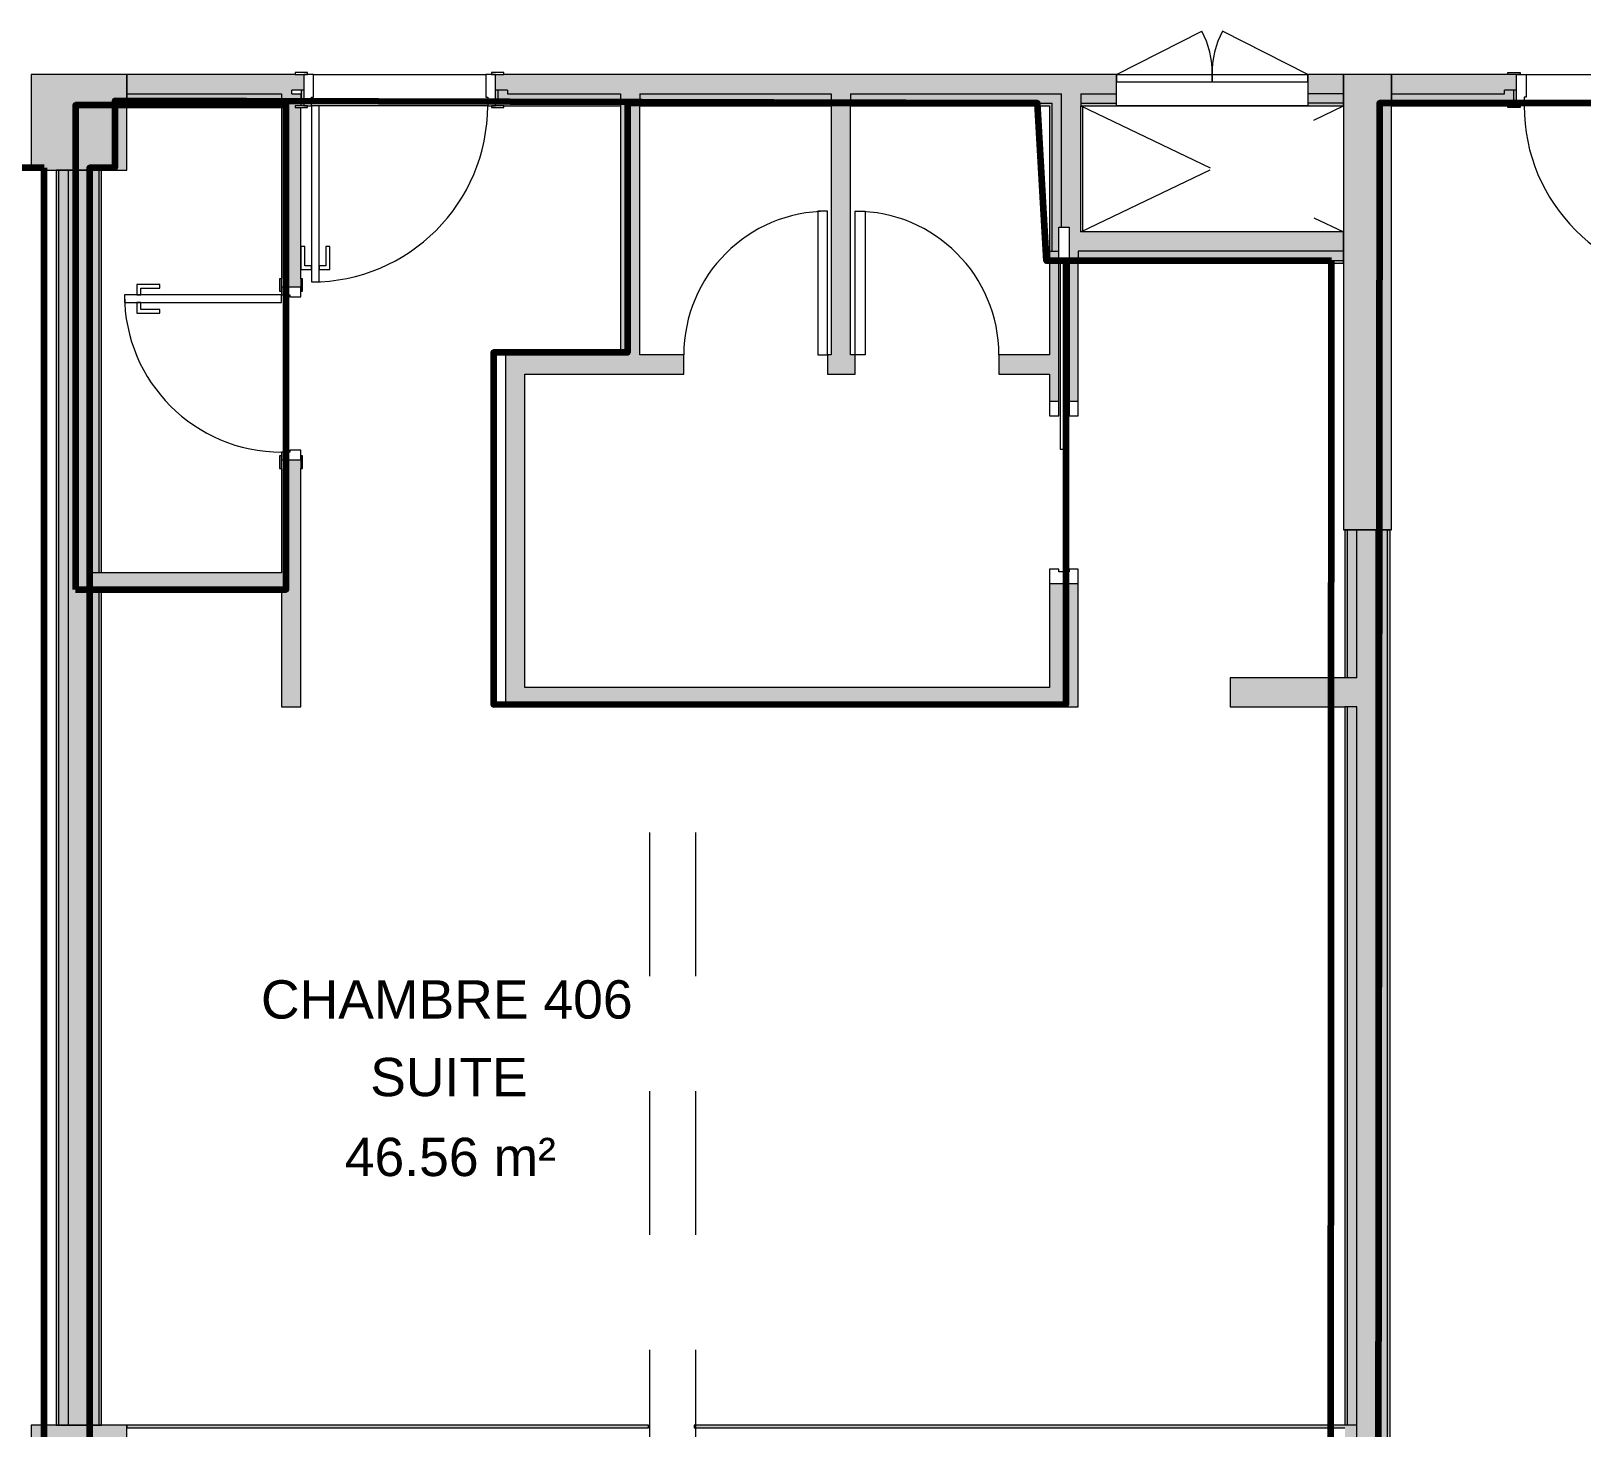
# Model space of a CAD drawing. Header units: metres. Extents: x -227.9 to -141.2, y 39.1 to 91.1.
# Drawn here: x -202.68 to -194.58, y 43.05 to 50.34 of the extents above; entities that cross this region are included whole.
import ezdxf

# ---------------------------------------------------------------- set-up
doc = ezdxf.new("R2010")
doc.units = ezdxf.units.M
doc.linetypes.add('JIS_02_0.7', pattern=[1.35, 0.75, -0.6])
for name, color, linetype, lineweight in [('A-AREA-IDEN', 7, 'Continuous', 9), ('A-DOOR', 7, 'Continuous', 5), ('A-FLOR', 7, 'Continuous', 5), ('A-WALL', 7, 'Continuous', 5), ('A-WALL-PATT', 7, 'Continuous', 13), ('I-WALL', 7, 'Continuous', 5)]:
    doc.layers.add(name, color=color, linetype=linetype, lineweight=lineweight)
doc.layers.add('A-DETL', color=94, linetype='Continuous', lineweight=5, true_color=0x00a600)
doc.layers.add('S-COLS', color=8, linetype='Continuous', lineweight=9, true_color=0x7f7f7f)
doc.layers.add('Chambre', color=40, linetype='Continuous')
doc.layers.add('SDB', color=230, linetype='Continuous')
doc.styles.add('Arial_1', font='arial.ttf', dxfattribs={"height": 0.2})

msp = doc.modelspace()

# ---------------------------------------------------------------- hatches: boundary and pattern name
at = {"layer": 'A-WALL-PATT', "lineweight": 5, "true_color": 0xaaaaaa}
for points in [[(-195.5853, 47.7374), (-195.5792, 47.7374), (-195.5792, 50.1135), (-195.8292, 50.1135), (-195.8292, 47.7374)], [(-195.6492, 42.5646), (-195.6492, 47.7374), (-195.6592, 47.7374), (-195.6592, 42.5646)]]:
    msp.add_hatch(color=253, dxfattribs=at).paths.add_polyline_path(points)
h = msp.add_hatch(color=253, dxfattribs=at)
h.paths.add_polyline_path([(-202.3772, 43.0635), (-202.3772, 47.4124), (-202.3872, 47.4124), (-202.3872, 43.0635)])
h.paths.add_polyline_path([(-202.3772, 47.5124), (-202.3772, 49.6135), (-202.3872, 49.6135), (-202.3872, 47.5124)])
at = {"layer": 'I-WALL', "true_color": 0xaaaaaa}
h = msp.add_hatch(color=253, dxfattribs=at)
h.paths.add_polyline_path([(-195.8292, 50.0135), (-195.8292, 50.1135), (-196.0151, 50.1135), (-196.0151, 50.0135)])
h.paths.add_polyline_path([(-197.0151, 50.0135), (-197.0151, 50.1135), (-200.2578, 50.1135), (-200.2578, 50.032), (-200.1948, 50.032), (-200.1948, 50.0135), (-197.2011, 50.0135)])
h.paths.add_polyline_path([(-201.3742, 50.0135), (-201.3208, 50.0135), (-201.3208, 50.032), (-201.2578, 50.032), (-201.2578, 50.1135), (-202.1822, 50.1135), (-202.1822, 50.0135), (-202.1637, 50.0135)])
h = msp.add_hatch(color=253, dxfattribs=at)
h.paths.add_polyline_path([(-180.6825, 50.0135), (-180.534, 50.0135), (-180.534, 50.1135), (-181.728, 50.1135), (-181.728, 50.032), (-181.665, 50.032), (-181.665, 50.0135), (-180.6955, 50.0135)])
h.paths.add_polyline_path([(-184.0731, 50.0135), (-182.791, 50.0135), (-182.791, 50.032), (-182.728, 50.032), (-182.728, 50.1135), (-186.0567, 50.1135), (-186.0567, 50.0135), (-184.5981, 50.0135)])
h.paths.add_polyline_path([(-187.0567, 50.0135), (-187.0567, 50.1135), (-188.0944, 50.1135), (-188.0944, 50.032), (-188.0314, 50.032), (-188.0314, 50.0135), (-187.2974, 50.0135)])
h.paths.add_polyline_path([(-189.1574, 50.0135), (-189.1574, 50.032), (-189.0944, 50.032), (-189.0944, 50.1135), (-191.023, 50.1135), (-191.023, 50.0135), (-189.3053, 50.0135)])
h.paths.add_polyline_path([(-192.023, 50.0135), (-192.023, 50.1135), (-193.9265, 50.1135), (-193.9265, 50.032), (-193.8635, 50.032), (-193.8635, 50.0135), (-192.073, 50.0135)])
h.paths.add_polyline_path([(-194.9895, 50.0135), (-194.9895, 50.032), (-194.9265, 50.032), (-194.9265, 50.1135), (-195.5792, 50.1135), (-195.5792, 50.0135)])
h = msp.add_hatch(color=253, dxfattribs=at)
h.paths.add_polyline_path([(-197.3511, 49.9635), (-197.3011, 49.9635), (-197.3011, 50.0135), (-198.4041, 50.0135), (-198.4041, 49.9635)])
h.paths.add_polyline_path([(-195.8292, 49.9635), (-195.8292, 50.0135), (-196.0151, 50.0135), (-196.0151, 49.9635)])
h.paths.add_polyline_path([(-197.2011, 49.9635), (-197.0151, 49.9635), (-197.0151, 50.0135), (-197.2011, 50.0135)])
h.paths.add_polyline_path([(-201.2708, 49.9635), (-201.2708, 50.032), (-201.2742, 50.032), (-201.2742, 49.9635)])
h.paths.add_polyline_path([(-201.3742, 49.9635), (-201.3742, 50.0135), (-202.1822, 50.0135), (-202.1822, 49.9635), (-202.1637, 49.9635)])
h.paths.add_polyline_path([(-199.6041, 49.9635), (-199.6041, 50.0135), (-200.1948, 50.0135), (-200.1948, 50.032), (-200.2448, 50.032), (-200.2448, 49.9635)])
h.paths.add_polyline_path([(-198.8745, 49.9635), (-198.5041, 49.9635), (-198.5041, 50.0135), (-199.5041, 50.0135), (-199.5041, 49.9635)])
h = msp.add_hatch(color=253, dxfattribs=at)
h.paths.add_polyline_path([(-197.3641, 49.9505), (-197.3511, 49.9505), (-197.3511, 49.9635), (-198.4041, 49.9635), (-198.4041, 49.9505)])
h.paths.add_polyline_path([(-195.8292, 49.9505), (-195.8292, 49.9635), (-196.0151, 49.9635), (-196.0151, 49.9505)])
h.paths.add_polyline_path([(-197.0151, 49.9505), (-197.0151, 49.9635), (-197.2011, 49.9635), (-197.2011, 49.9505)])
h.paths.add_polyline_path([(-200.2128, 49.9505), (-199.6041, 49.9505), (-199.6041, 49.9635), (-200.2448, 49.9635), (-200.2448, 50.032), (-200.2578, 50.032), (-200.2578, 49.9505)])
h.paths.add_polyline_path([(-199.5041, 49.9505), (-198.5041, 49.9505), (-198.5041, 49.9635), (-199.5041, 49.9635)])
h.paths.add_polyline_path([(-202.1822, 49.9505), (-201.3742, 49.9505), (-201.3742, 49.9635), (-202.1822, 49.9635)])
h.paths.add_polyline_path([(-201.2742, 49.9505), (-201.2578, 49.9505), (-201.2578, 50.032), (-201.2708, 50.032), (-201.2708, 49.9635), (-201.2742, 49.9635)])
h = msp.add_hatch(color=253, dxfattribs=at)
h.paths.add_polyline_path([(-201.3242, 46.8126), (-201.2742, 46.8126), (-201.2742, 48.1027), (-201.3742, 48.1027), (-201.3742, 46.8126)])
h.paths.add_polyline_path([(-201.3742, 49.0027), (-201.2742, 49.0027), (-201.2747, 49.9405), (-201.3028, 49.9405), (-201.3028, 49.9505), (-201.2742, 49.9505), (-201.2742, 50.0135), (-201.3742, 50.0135), (-201.3742, 49.0477)])
for points in [[(-199.5041, 48.6496), (-199.5041, 50.0135), (-199.6041, 50.0135), (-199.6041, 48.6496)], [(-198.4041, 48.6496), (-198.4041, 50.0135), (-198.5041, 50.0135), (-198.5041, 48.6496)], [(-197.2011, 49.1916), (-197.2011, 50.0135), (-197.3011, 50.0135), (-197.3011, 49.3172), (-197.2616, 49.3172), (-197.2616, 49.1916), (-197.2141, 49.1916)], [(-197.3511, 49.1916), (-197.3511, 49.9505), (-197.3641, 49.9505), (-197.3641, 49.1916)], [(-197.3166, 49.1916), (-197.3166, 49.3172), (-197.3011, 49.3172), (-197.3011, 49.9635), (-197.3511, 49.9635), (-197.3511, 49.1916)], [(-202.5502, 43.0635), (-202.5372, 43.0635), (-202.5372, 49.6135), (-202.5502, 49.6135), (-202.5502, 43.4957)], [(-202.5372, 43.0635), (-202.4872, 43.0635), (-202.4872, 49.6135), (-202.5372, 49.6135), (-202.5372, 43.4957)], [(-202.3872, 43.0635), (-202.3872, 49.6135), (-202.4872, 49.6135), (-202.4872, 43.0635)], [(-195.8292, 49.1916), (-195.8292, 49.2916), (-197.2011, 49.2916), (-197.2011, 49.1916)], [(-195.8292, 49.1416), (-195.8292, 49.1916), (-197.2141, 49.1916), (-197.2141, 49.1416), (-197.2011, 49.1416)], [(-195.8292, 49.1286), (-195.8292, 49.1416), (-197.2141, 49.1416), (-197.2141, 49.1286), (-197.2011, 49.1286)], [(-200.2041, 46.8126), (-200.1041, 46.8135), (-200.1041, 48.5496), (-200.2041, 48.5496), (-200.2041, 47.7822)], [(-195.6592, 42.5646), (-195.6592, 47.7374), (-195.7592, 47.7374), (-195.7592, 42.5646)], [(-195.5992, 42.5646), (-195.5992, 47.7374), (-195.6492, 47.7374), (-195.6492, 42.5646)], [(-195.5862, 42.5646), (-195.5862, 47.7374), (-195.5992, 47.7374), (-195.5992, 42.5646)], [(-201.3742, 47.4124), (-201.3742, 47.5124), (-202.3872, 47.5124), (-202.3872, 47.4124), (-202.1637, 47.4124)], [(-197.3641, 46.8135), (-197.3641, 46.9135), (-200.1041, 46.9135), (-200.1041, 46.8135), (-198.8745, 46.8135)], [(-195.8222, 46.8134), (-195.7592, 46.8134), (-195.7592, 46.9634), (-196.4216, 46.9634), (-196.4216, 46.8134)], [(-199.459, 43.0485), (-199.459, 43.0635), (-202.1822, 43.0635), (-202.1822, 43.0485), (-202.1637, 43.0485)], [(-195.8222, 43.0485), (-195.7592, 43.0485), (-195.7592, 43.0635), (-199.219, 43.0635), (-199.219, 43.0485), (-197.2299, 43.0485)]]:
    msp.add_hatch(color=253, dxfattribs=at).paths.add_polyline_path(points)
h = msp.add_hatch(color=253, dxfattribs=at)
h.paths.add_polyline_path([(-180.534, 49.9635), (-180.534, 50.0135), (-180.6195, 50.0135), (-180.6195, 49.9635)])
h.paths.add_polyline_path([(-180.7839, 49.9635), (-180.6955, 49.9635), (-180.6955, 50.0135), (-181.5974, 50.0135), (-181.5974, 49.9635)])
h.paths.add_polyline_path([(-181.715, 49.9635), (-181.6974, 49.9635), (-181.6974, 50.032), (-181.715, 50.032)])
h.paths.add_polyline_path([(-182.741, 49.9635), (-182.741, 50.032), (-182.791, 50.032), (-182.791, 50.0135), (-183.4581, 50.0135), (-183.4581, 49.9635)])
h.paths.add_polyline_path([(-184.0731, 49.9635), (-183.5581, 49.9635), (-183.5581, 50.0135), (-184.5981, 50.0135), (-184.5981, 49.9635)])
h.paths.add_polyline_path([(-184.6981, 49.9635), (-184.6981, 50.0135), (-185.7711, 50.0135), (-185.7711, 49.9635), (-185.7177, 49.9635)])
h.paths.add_polyline_path([(-187.2974, 49.9635), (-187.0567, 49.9635), (-187.0567, 50.0135), (-187.2974, 50.0135)])
h.paths.add_polyline_path([(-186.0567, 49.9635), (-185.8711, 49.9635), (-185.8711, 50.0135), (-186.0567, 50.0135)])
h.paths.add_polyline_path([(-188.0814, 49.9635), (-187.3974, 49.9635), (-187.3974, 50.0135), (-188.0314, 50.0135), (-188.0314, 50.032), (-188.0814, 50.032)])
h.paths.add_polyline_path([(-189.1074, 49.9635), (-189.1074, 50.032), (-189.1553, 50.032), (-189.1553, 49.9635)])
h.paths.add_polyline_path([(-189.3053, 49.9635), (-189.3053, 50.0135), (-190.873, 50.0135), (-190.873, 49.9635), (-189.8292, 49.9635)])
h.paths.add_polyline_path([(-192.073, 49.9635), (-192.023, 49.9635), (-192.023, 50.0135), (-192.073, 50.0135)])
h.paths.add_polyline_path([(-192.173, 49.9635), (-192.173, 50.0135), (-193.7413, 50.0135), (-193.7413, 49.9635), (-192.223, 49.9635)])
h.paths.add_polyline_path([(-191.023, 49.9635), (-190.973, 49.9635), (-190.973, 50.0135), (-191.023, 50.0135)])
h.paths.add_polyline_path([(-193.8913, 49.9635), (-193.8913, 50.032), (-193.9135, 50.032), (-193.9135, 49.9635)])
h.paths.add_polyline_path([(-194.9395, 49.9635), (-194.9395, 50.032), (-194.9895, 50.032), (-194.9895, 50.0135), (-195.5792, 50.0135), (-195.5792, 49.9635)])
h = msp.add_hatch(color=253, dxfattribs=at)
h.paths.add_polyline_path([(-180.6195, 49.9505), (-180.534, 49.9505), (-180.534, 49.9635), (-180.6195, 49.9635)])
h.paths.add_polyline_path([(-181.728, 49.9505), (-181.6974, 49.9505), (-181.6974, 49.9635), (-181.715, 49.9635), (-181.715, 50.032), (-181.728, 50.032), (-181.728, 49.9944)])
h.paths.add_polyline_path([(-180.6955, 49.9505), (-180.6955, 49.9635), (-181.5974, 49.9635), (-181.5974, 49.9505), (-180.7839, 49.9505)])
h.paths.add_polyline_path([(-184.0731, 49.9505), (-183.5581, 49.9505), (-183.5581, 49.9635), (-184.5981, 49.9635), (-184.5981, 49.9505)])
h.paths.add_polyline_path([(-184.6981, 49.9505), (-184.6981, 49.9635), (-185.7211, 49.9635), (-185.7211, 49.9505), (-185.7081, 49.9505)])
h.paths.add_polyline_path([(-182.773, 49.9505), (-182.728, 49.9505), (-182.728, 50.032), (-182.741, 50.032), (-182.741, 49.9635), (-183.4581, 49.9635), (-183.4581, 49.9505)])
h.paths.add_polyline_path([(-185.8711, 49.9505), (-185.8711, 49.9635), (-186.0567, 49.9635), (-186.0567, 49.9505)])
h.paths.add_polyline_path([(-188.0494, 49.9505), (-187.4474, 49.9505), (-187.4474, 49.9635), (-188.0814, 49.9635), (-188.0814, 50.032), (-188.0944, 50.032), (-188.0944, 49.9505)])
h.paths.add_polyline_path([(-189.0944, 49.9505), (-189.0944, 50.032), (-189.1074, 50.032), (-189.1074, 49.9635), (-189.1553, 49.9635), (-189.1553, 49.9505), (-189.1394, 49.9505)])
h.paths.add_polyline_path([(-189.8292, 49.9505), (-189.3053, 49.9505), (-189.3053, 49.9635), (-190.823, 49.9635), (-190.823, 49.9505), (-190.6515, 49.9505)])
h.paths.add_polyline_path([(-187.2974, 49.9505), (-187.0567, 49.9505), (-187.0567, 49.9635), (-187.2974, 49.9635)])
h.paths.add_polyline_path([(-190.973, 49.9505), (-190.973, 49.9635), (-191.023, 49.9635), (-191.023, 49.9505)])
h.paths.add_polyline_path([(-192.236, 49.9505), (-192.223, 49.9505), (-192.223, 49.9635), (-193.7413, 49.9635), (-193.7413, 49.9505), (-192.2961, 49.9505)])
h.paths.add_polyline_path([(-192.073, 49.9505), (-192.023, 49.9505), (-192.023, 49.9635), (-192.073, 49.9635)])
h.paths.add_polyline_path([(-193.8913, 49.9505), (-193.8913, 49.9635), (-193.9135, 49.9635), (-193.9135, 50.032), (-193.9265, 50.032), (-193.9265, 49.9505)])
h.paths.add_polyline_path([(-195.5792, 49.9505), (-194.9265, 49.9505), (-194.9265, 50.032), (-194.9395, 50.032), (-194.9395, 49.9635), (-195.5792, 49.9635)])
h = msp.add_hatch(color=253, dxfattribs=at)
h.paths.add_polyline_path([(-202.3772, 43.0635), (-202.3272, 43.0635), (-202.3272, 47.4124), (-202.3772, 47.4124), (-202.3772, 43.4957)])
h.paths.add_polyline_path([(-202.3272, 47.5124), (-202.3272, 49.6135), (-202.3772, 49.6135), (-202.3772, 47.5124)])
h = msp.add_hatch(color=253, dxfattribs=at)
h.paths.add_polyline_path([(-202.3142, 43.0635), (-202.3142, 47.4124), (-202.3272, 47.4124), (-202.3272, 43.0635)])
h.paths.add_polyline_path([(-202.3142, 47.5124), (-202.3142, 49.6135), (-202.3272, 49.6135), (-202.3272, 47.5124)])
h = msp.add_hatch(color=253, dxfattribs=at)
h.paths.add_polyline_path([(-197.2141, 46.8135), (-197.2141, 47.4572), (-197.3641, 47.4572), (-197.3641, 46.8135)])
h.paths.add_polyline_path([(-197.2299, 48.4072), (-197.2141, 48.4072), (-197.2141, 49.1916), (-197.2616, 49.1916), (-197.2616, 48.4072)])
h.paths.add_polyline_path([(-197.3641, 48.4072), (-197.3166, 48.4072), (-197.3166, 49.1916), (-197.3641, 49.1916), (-197.3641, 48.5496)])
h = msp.add_hatch(color=253, dxfattribs=at)
h.paths.add_polyline_path([(-197.3641, 48.5496), (-197.3641, 48.6496), (-197.6285, 48.6496), (-197.6285, 48.5496)])
h.paths.add_polyline_path([(-198.5241, 48.5496), (-198.3785, 48.5496), (-198.3785, 48.6496), (-198.5241, 48.6496)])
h.paths.add_polyline_path([(-200.1041, 48.5496), (-199.2741, 48.5496), (-199.2741, 48.6496), (-200.2041, 48.6496), (-200.2041, 48.5496)])
h = msp.add_hatch(color=253, dxfattribs=at)
h.paths.add_polyline_path([(-195.8092, 42.5646), (-195.8092, 43.0485), (-195.8222, 43.0485), (-195.8222, 42.5646)])
h.paths.add_polyline_path([(-195.8222, 43.0635), (-195.8092, 43.0635), (-195.8092, 46.8134), (-195.8222, 46.8134), (-195.8222, 43.4957)])
h.paths.add_polyline_path([(-195.8222, 46.9634), (-195.8092, 46.9634), (-195.8092, 47.7374), (-195.8222, 47.7374)])
h = msp.add_hatch(color=253, dxfattribs=at)
h.paths.add_polyline_path([(-195.7592, 42.5646), (-195.7592, 43.0485), (-195.8092, 43.0485), (-195.8092, 42.5646)])
h.paths.add_polyline_path([(-195.8092, 43.0635), (-195.7592, 43.0635), (-195.7592, 46.8134), (-195.8092, 46.8134), (-195.8092, 43.4957)])
h.paths.add_polyline_path([(-195.7592, 46.9634), (-195.7592, 47.7374), (-195.8092, 47.7374), (-195.8092, 46.9634)])
at = {"layer": 'S-COLS', "lineweight": 5, "true_color": 0x808080}
for points in [[(-202.6822, 49.6135), (-202.1822, 49.6135), (-202.1822, 50.1135), (-202.6822, 50.1135), (-202.6822, 49.9255)], [(-202.6822, 42.5635), (-202.1822, 42.5635), (-202.1822, 43.0635), (-202.6822, 43.0635)]]:
    msp.add_hatch(color=8, dxfattribs=at).paths.add_polyline_path(points)

# ---------------------------------------------------------------- linework, layer by layer
at = {"layer": 'A-DETL', "color": 7, "linetype": 'JIS_02_0.7'}
for p, q in [((-197.2011, 49.2916), (-195.8292, 49.9505)), ((-197.2011, 49.9505), (-195.8292, 49.2916))]:
    msp.add_line(p, q, dxfattribs=at)
at = {"layer": 'A-DETL', "color": 8, "linetype": 'JIS_02_0.7', "true_color": 0x808080}
for p, q in [((-199.4508, 42.707), (-199.4508, 46.707)), ((-199.2108, 42.707), (-199.2108, 46.707))]:
    msp.add_line(p, q, dxfattribs=at)
at = {"layer": 'A-DOOR', "color": 9, "true_color": 0xc0c0c0}
for p, q in [((-197.0151, 50.1135), (-196.5696, 50.3405)), ((-196.0151, 50.1135), (-196.4606, 50.3405)), ((-201.2378, 50.1235), (-201.3028, 50.1235)), ((-201.3028, 50.1235), (-201.3028, 50.1135)), ((-201.3028, 50.1135), (-201.2378, 50.1135)), ((-201.2078, 50.1135), (-201.2578, 50.1135)), ((-201.2578, 50.1135), (-201.2578, 49.9505)), ((-201.2378, 50.1135), (-201.2378, 50.1235)), ((-201.2078, 49.9944), (-201.2078, 50.1135)), ((-200.2578, 50.1135), (-200.3078, 50.1135)), ((-200.3078, 50.1135), (-200.3078, 49.9944)), ((-200.2128, 50.1235), (-200.2778, 50.1235)), ((-200.2778, 50.1235), (-200.2778, 50.1135)), ((-200.2778, 50.1135), (-200.2128, 50.1135)), ((-200.2578, 49.9505), (-200.2578, 50.1135)), ((-200.2128, 50.1135), (-200.2128, 50.1235)), ((-194.9715, 50.1135), (-194.9715, 50.1235)), ((-194.9715, 50.1235), (-194.9065, 50.1235)), ((-194.9065, 50.1135), (-194.9715, 50.1135)), ((-194.9265, 50.1135), (-194.8765, 50.1135)), ((-194.9265, 49.9505), (-194.9265, 50.1135)), ((-194.9065, 50.1235), (-194.9065, 50.1135)), ((-194.8765, 50.1135), (-194.8765, 49.9944)), ((-201.2178, 49.9505), (-201.2178, 49.9944)), ((-201.2178, 49.9944), (-201.2078, 49.9944)), ((-200.3078, 49.9944), (-200.2978, 49.9944)), ((-200.2978, 49.9944), (-200.2978, 49.9505)), ((-194.8865, 49.9944), (-194.8865, 49.9505)), ((-194.8765, 49.9944), (-194.8865, 49.9944)), ((-201.2378, 49.9505), (-201.3028, 49.9505)), ((-201.3028, 49.9505), (-201.3028, 49.9405)), ((-201.3028, 49.9405), (-201.2378, 49.9405)), ((-201.2578, 49.9505), (-201.2178, 49.9505)), ((-201.2378, 49.9405), (-201.2378, 49.9505)), ((-200.2978, 49.9505), (-200.2578, 49.9505)), ((-200.2128, 49.9505), (-200.2778, 49.9505)), ((-200.2778, 49.9505), (-200.2778, 49.9405)), ((-200.2778, 49.9405), (-200.2128, 49.9405)), ((-200.2128, 49.9405), (-200.2128, 49.9505)), ((-194.9715, 49.9405), (-194.9715, 49.9505)), ((-194.9715, 49.9505), (-194.9065, 49.9505)), ((-194.9065, 49.9405), (-194.9715, 49.9405)), ((-194.8865, 49.9505), (-194.9265, 49.9505)), ((-194.9065, 49.9505), (-194.9065, 49.9405)), ((-201.3742, 49.0477), (-201.3842, 49.0477)), ((-201.3842, 49.0477), (-201.3842, 48.9827)), ((-201.3742, 48.9827), (-201.3742, 49.0477)), ((-201.3742, 49.0027), (-201.3742, 48.9627)), ((-201.2742, 49.0027), (-201.3742, 49.0027)), ((-201.2642, 49.0477), (-201.2742, 49.0477)), ((-201.2742, 49.0477), (-201.2742, 48.9827)), ((-201.2742, 48.9527), (-201.2742, 49.0027)), ((-201.2642, 48.9827), (-201.2642, 49.0477)), ((-201.3842, 48.9827), (-201.3742, 48.9827)), ((-201.3742, 48.9627), (-201.3303, 48.9627)), ((-201.3303, 48.9627), (-201.3303, 48.9527)), ((-201.3303, 48.9527), (-201.2742, 48.9527)), ((-201.2742, 48.9827), (-201.2642, 48.9827)), ((-197.3166, 48.4072), (-197.3641, 48.4072)), ((-197.3641, 48.4072), (-197.3641, 48.3322)), ((-197.3166, 48.3322), (-197.3166, 48.4072)), ((-197.2141, 48.4072), (-197.2616, 48.4072)), ((-197.2616, 48.4072), (-197.2616, 48.3322)), ((-197.2141, 48.3322), (-197.2141, 48.4072)), ((-197.3641, 48.3322), (-197.3166, 48.3322)), ((-197.2616, 48.3322), (-197.2141, 48.3322)), ((-201.3742, 48.1227), (-201.3842, 48.1227)), ((-201.3842, 48.1227), (-201.3842, 48.0577)), ((-201.3303, 48.1427), (-201.3742, 48.1427)), ((-201.3742, 48.1427), (-201.3742, 48.1027)), ((-201.3742, 48.0577), (-201.3742, 48.1227)), ((-201.3742, 48.1027), (-201.2742, 48.1027)), ((-201.2742, 48.1527), (-201.3303, 48.1527)), ((-201.3303, 48.1527), (-201.3303, 48.1427)), ((-201.2742, 48.1027), (-201.2742, 48.1527)), ((-201.2642, 48.1227), (-201.2742, 48.1227)), ((-201.2742, 48.1227), (-201.2742, 48.0577)), ((-201.2642, 48.0577), (-201.2642, 48.1227)), ((-201.3842, 48.0577), (-201.3742, 48.0577)), ((-201.2742, 48.0577), (-201.2642, 48.0577)), ((-197.3166, 47.5322), (-197.3641, 47.5322)), ((-197.3641, 47.5322), (-197.3641, 47.4572)), ((-197.3641, 47.4572), (-197.2141, 47.4572)), ((-197.3166, 47.5172), (-197.3166, 47.5322)), ((-197.2616, 47.5172), (-197.3166, 47.5172)), ((-197.2616, 47.5322), (-197.2616, 47.5172)), ((-197.2141, 47.5322), (-197.2616, 47.5322)), ((-197.2141, 47.4572), (-197.2141, 47.5322))]:
    msp.add_line(p, q, dxfattribs=at)
at = {"layer": 'A-DOOR', "color": 9, "lineweight": 9, "true_color": 0xc0c0c0}
for p, q in [((-197.0131, 50.1135), (-196.5161, 50.1135)), ((-197.0131, 50.0735), (-197.0131, 50.1135)), ((-196.5161, 50.0735), (-197.0131, 50.0735)), ((-196.5161, 50.1135), (-196.5161, 50.0735)), ((-196.5141, 50.1135), (-196.0171, 50.1135)), ((-196.5141, 50.0735), (-196.5141, 50.1135)), ((-196.0171, 50.0735), (-196.5141, 50.0735)), ((-196.0171, 50.1135), (-196.0171, 50.0735))]:
    msp.add_line(p, q, dxfattribs=at)
at = {"layer": 'A-DOOR'}
for p, q in [((-201.2178, 49.9505), (-201.2178, 49.0305)), ((-201.1778, 49.9505), (-201.2178, 49.9505)), ((-201.1778, 49.0305), (-201.1778, 49.9505)), ((-201.2528, 49.2155), (-201.2728, 49.2155)), ((-201.2728, 49.2155), (-201.2728, 49.0955)), ((-201.2528, 49.1155), (-201.2528, 49.2155)), ((-201.1228, 49.2155), (-201.1428, 49.2155)), ((-201.1428, 49.2155), (-201.1428, 49.1155)), ((-201.1228, 49.0955), (-201.1228, 49.2155)), ((-201.2728, 49.0955), (-201.2178, 49.0955)), ((-201.2178, 49.1155), (-201.2528, 49.1155)), ((-201.2178, 49.0955), (-201.2178, 49.1155)), ((-201.1428, 49.1155), (-201.1778, 49.1155)), ((-201.1778, 49.1155), (-201.1778, 49.0955)), ((-201.1778, 49.0955), (-201.1228, 49.0955)), ((-202.1292, 49.0177), (-202.1292, 48.9627)), ((-202.0092, 49.0177), (-202.1292, 49.0177)), ((-202.1092, 48.9627), (-202.1092, 48.9977)), ((-202.1092, 48.9977), (-202.0092, 48.9977)), ((-202.0092, 48.9977), (-202.0092, 49.0177)), ((-201.2178, 49.0305), (-201.1778, 49.0305)), ((-201.3742, 48.9627), (-202.1942, 48.9627)), ((-202.1942, 48.9627), (-202.1942, 48.9227)), ((-202.1942, 48.9227), (-201.3742, 48.9227)), ((-202.1292, 48.9627), (-202.1092, 48.9627)), ((-202.1092, 48.9227), (-202.1292, 48.9227)), ((-202.1292, 48.9227), (-202.1292, 48.8677)), ((-202.1092, 48.8877), (-202.1092, 48.9227)), ((-201.3742, 48.9227), (-201.3742, 48.9627)), ((-202.1292, 48.8677), (-202.0092, 48.8677)), ((-202.0092, 48.8877), (-202.1092, 48.8877)), ((-202.0092, 48.8677), (-202.0092, 48.8877))]:
    msp.add_line(p, q, dxfattribs=at)
at = {"layer": 'A-DOOR', "lineweight": 9}
for p, q in [((-198.5241, 49.3996), (-198.5749, 49.3996)), ((-198.5749, 49.3996), (-198.5749, 48.6496)), ((-198.5241, 48.6496), (-198.5241, 49.3996)), ((-198.3785, 48.6496), (-198.3785, 49.3996)), ((-198.3785, 49.3996), (-198.3277, 49.3996)), ((-198.3277, 49.3996), (-198.3277, 48.6496)), ((-197.2691, 49.1272), (-197.3091, 49.1272)), ((-197.3091, 49.1272), (-197.3091, 48.1572)), ((-197.2691, 48.1572), (-197.2691, 49.1272)), ((-198.5749, 48.6496), (-198.5241, 48.6496)), ((-198.3277, 48.6496), (-198.3785, 48.6496)), ((-197.3091, 48.1572), (-197.2691, 48.1572))]:
    msp.add_line(p, q, dxfattribs=at)
at = {"layer": 'A-DOOR', "color": 9, "true_color": 0xc0c0c0}
for centre, start, end in [((-196.9695, 50.1245), 358.62051, 28.37949), ((-196.0607, 50.1245), 151.62051, 181.37949)]:
    msp.add_arc(centre, 0.4546, start, end, dxfattribs=at)
at = {"layer": 'A-DOOR'}
for centre, radius, start, end in [((-201.2178, 49.9505), 0.92, 270, 0), ((-193.9665, 49.9505), 0.92, 180, 270), ((-198.5241, 48.6496), 0.75, 90, 180), ((-198.3785, 48.6496), 0.75, 360, 90), ((-201.3742, 48.9627), 0.82, 180, 270)]:
    msp.add_arc(centre, radius, start, end, dxfattribs=at)
at = {"layer": 'A-FLOR', "lineweight": 9}
for p, q in [((-197.1901, 49.9496), (-195.8292, 49.9496)), ((-197.1901, 49.2916), (-197.1901, 49.9496))]:
    msp.add_line(p, q, dxfattribs=at)
at = {"layer": 'A-WALL', "lineweight": 15}
for p, q in [((-195.8292, 50.1135), (-195.8292, 47.7374)), ((-195.5792, 50.1135), (-195.8292, 50.1135)), ((-195.5792, 47.7374), (-195.5792, 50.1135)), ((-195.8292, 47.7374), (-195.5792, 47.7374))]:
    msp.add_line(p, q, dxfattribs=at)
at = {"layer": 'A-WALL'}
for p, q in [((-202.1822, 50.0135), (-201.3742, 50.0135)), ((-201.3742, 50.0135), (-201.3742, 49.9505)), ((-201.2578, 50.032), (-201.3208, 50.032)), ((-201.3208, 50.0135), (-201.3208, 50.032)), ((-201.2742, 50.0135), (-201.2742, 49.9505)), ((-201.2708, 49.9635), (-201.2708, 50.032)), ((-200.1948, 50.032), (-200.2578, 50.032)), ((-200.2448, 50.032), (-200.2448, 49.9635)), ((-200.1948, 50.032), (-200.1948, 50.0135)), ((-200.1948, 50.0135), (-199.6041, 50.0135)), ((-199.6041, 50.0135), (-199.6041, 49.9505)), ((-199.5041, 50.0135), (-198.5041, 50.0135)), ((-199.5041, 50.0135), (-199.5041, 49.9505)), ((-198.5041, 50.0135), (-198.5041, 49.9505)), ((-198.4041, 50.0135), (-197.3011, 50.0135)), ((-198.4041, 50.0135), (-198.4041, 49.9505)), ((-197.3011, 49.3172), (-197.3011, 50.0135)), ((-197.2011, 50.0135), (-197.0151, 50.0135)), ((-197.2011, 50.0135), (-197.2011, 49.9505)), ((-195.8292, 50.0135), (-196.0151, 50.0135)), ((-195.5792, 50.0135), (-194.9895, 50.0135)), ((-194.9265, 50.032), (-194.9895, 50.032)), ((-194.9895, 50.0135), (-194.9895, 50.032)), ((-194.9395, 49.9635), (-194.9395, 50.032)), ((-202.1822, 49.9635), (-201.3742, 49.9635)), ((-201.2742, 49.9635), (-201.2708, 49.9635)), ((-200.2448, 49.9635), (-199.6041, 49.9635)), ((-199.5041, 49.9635), (-198.5041, 49.9635)), ((-198.4041, 49.9635), (-197.3511, 49.9635)), ((-197.3511, 49.1916), (-197.3511, 49.9635)), ((-197.2011, 49.9635), (-197.0151, 49.9635)), ((-195.8292, 49.9635), (-196.0151, 49.9635)), ((-195.5792, 49.9635), (-194.9395, 49.9635)), ((-202.5372, 43.0635), (-202.5372, 49.6135)), ((-202.4872, 43.0635), (-202.4872, 49.6135)), ((-202.3872, 47.5124), (-202.3872, 49.6135)), ((-202.3772, 47.5124), (-202.3772, 49.6135)), ((-202.3272, 47.5124), (-202.3272, 49.6135)), ((-197.3641, 49.1916), (-197.3166, 49.1916)), ((-195.8292, 49.1916), (-197.2141, 49.1916)), ((-197.2141, 49.1916), (-197.2141, 49.1286)), ((-195.8292, 49.1416), (-197.2141, 49.1416)), ((-195.8092, 46.9634), (-195.8092, 47.7374)), ((-195.7592, 46.9634), (-195.7592, 47.7374)), ((-195.6592, 42.5646), (-195.6592, 47.7374)), ((-195.6492, 42.5646), (-195.6492, 47.7374)), ((-195.5992, 42.5646), (-195.5992, 47.7374)), ((-202.3142, 47.5124), (-202.3872, 47.5124)), ((-202.3872, 43.0635), (-202.3872, 47.4124)), ((-202.3142, 47.4124), (-202.3872, 47.4124)), ((-202.3772, 43.0635), (-202.3772, 47.4124)), ((-202.3272, 43.0635), (-202.3272, 47.4124)), ((-195.7592, 46.9634), (-195.8222, 46.9634)), ((-195.7592, 46.8134), (-195.8222, 46.8134)), ((-195.8092, 43.0635), (-195.8092, 46.8134)), ((-195.7592, 42.5646), (-195.7592, 46.8134)), ((-195.7592, 43.0635), (-195.8222, 43.0635))]:
    msp.add_line(p, q, dxfattribs=at)
at = {"layer": 'Chambre', "lineweight": 140}
for points in [[(-195.8922, 49.1416), (-197.3796, 49.1416), (-197.4271, 49.9635), (-202.2452, 49.9765), (-202.2452, 49.6265), (-202.3772, 49.6265), (-202.3772, 40.4827), (-195.6998, 40.4827), (-195.6881, 42.4276), (-195.8952, 42.4276), (-195.8922, 49.1416)], [(-202.6132, 49.6265), (-202.7452, 49.6265), (-202.7452, 49.9635), (-206.0321, 49.9635), (-206.0321, 48.8146), (-206.0321, 48.7516), (-206.6272, 48.7516), (-206.6272, 40.4827), (-202.6132, 40.4827), (-202.6132, 49.6265)], [(-191.7043, 48.7516), (-192.2991, 48.7516), (-192.2991, 49.9635), (-193.8043, 49.9635), (-195.6422, 49.9635), (-195.6492, 42.5776), (-195.4521, 42.5776), (-195.4651, 40.4827), (-191.7042, 40.4827), (-191.7043, 48.7516)]]:
    msp.add_lwpolyline(points, dxfattribs=at)
at = {"layer": 'I-WALL', "lineweight": 13}
for p, q in [((-201.3028, 50.1135), (-202.1822, 50.1135)), ((-202.1822, 50.1135), (-202.1822, 49.9505)), ((-197.0151, 50.1135), (-200.2128, 50.1135)), ((-197.0151, 49.9505), (-197.0151, 50.1135)), ((-195.8292, 50.1135), (-196.0151, 50.1135)), ((-196.0151, 50.1135), (-196.0151, 49.9505)), ((-195.8292, 49.9505), (-195.8292, 50.1135)), ((-194.9715, 50.1135), (-195.5792, 50.1135)), ((-195.5792, 50.1135), (-195.5792, 49.9505)), ((-202.1822, 49.9505), (-201.3742, 49.9505)), ((-201.3742, 49.9505), (-201.3742, 49.0477)), ((-201.2742, 49.0477), (-201.2742, 49.9405)), ((-200.2128, 49.9505), (-199.6041, 49.9505)), ((-199.6041, 49.9505), (-199.6041, 48.6496)), ((-199.5041, 49.9505), (-198.5041, 49.9505)), ((-199.5041, 48.6496), (-199.5041, 49.9505)), ((-198.5041, 49.9505), (-198.5041, 48.6496)), ((-198.4041, 49.9505), (-197.3641, 49.9505)), ((-198.4041, 48.6496), (-198.4041, 49.9505)), ((-197.3641, 49.9505), (-197.3641, 48.6496)), ((-197.2011, 49.9505), (-197.0151, 49.9505)), ((-197.2011, 49.2916), (-197.2011, 49.9505)), ((-196.0151, 49.9505), (-195.8292, 49.9505)), ((-195.5792, 49.9505), (-194.9715, 49.9505)), ((-202.5502, 49.6135), (-202.5502, 43.0635)), ((-202.3142, 49.6135), (-202.5502, 49.6135)), ((-202.3142, 47.5124), (-202.3142, 49.6135)), ((-197.3166, 49.3172), (-197.2616, 49.3172)), ((-197.3166, 48.4072), (-197.3166, 49.3172)), ((-197.2616, 49.3172), (-197.2616, 48.4072)), ((-195.8292, 49.2916), (-197.2011, 49.2916)), ((-195.8292, 49.1286), (-195.8292, 49.2916)), ((-197.2141, 49.1286), (-195.8292, 49.1286)), ((-197.2141, 48.4072), (-197.2141, 49.1286)), ((-199.6041, 48.6496), (-200.2041, 48.6496)), ((-200.2041, 48.6496), (-200.2041, 46.8126)), ((-199.2741, 48.6496), (-199.5041, 48.6496)), ((-199.2741, 48.5496), (-199.2741, 48.6496)), ((-198.5041, 48.6496), (-198.5241, 48.6496)), ((-198.5241, 48.6496), (-198.5241, 48.5496)), ((-198.3785, 48.6496), (-198.4041, 48.6496)), ((-198.3785, 48.5496), (-198.3785, 48.6496)), ((-197.3641, 48.6496), (-197.6285, 48.6496)), ((-197.6285, 48.6496), (-197.6285, 48.5496)), ((-200.1041, 48.5496), (-199.2741, 48.5496)), ((-200.1041, 46.9135), (-200.1041, 48.5496)), ((-198.5241, 48.5496), (-198.3785, 48.5496)), ((-197.6285, 48.5496), (-197.3641, 48.5496)), ((-197.3641, 48.5496), (-197.3641, 48.4072)), ((-201.3742, 48.0577), (-201.3742, 47.5124)), ((-201.2742, 46.8126), (-201.2742, 48.0577)), ((-195.8222, 47.7374), (-195.8222, 46.9634)), ((-195.5862, 47.7374), (-195.8222, 47.7374)), ((-195.5862, 42.5646), (-195.5862, 47.7374)), ((-201.3742, 47.5124), (-202.3142, 47.5124)), ((-197.3641, 47.4572), (-197.3641, 46.9135)), ((-197.2141, 46.8135), (-197.2141, 47.4572)), ((-202.3142, 43.0635), (-202.3142, 47.4124)), ((-202.3142, 47.4124), (-201.3742, 47.4124)), ((-201.3742, 47.4124), (-201.3742, 46.8126)), ((-197.3641, 46.9135), (-200.1041, 46.9135)), ((-195.8222, 46.9634), (-196.4216, 46.9634)), ((-196.4216, 46.9634), (-196.4216, 46.8134)), ((-201.3742, 46.8126), (-201.2742, 46.8126)), ((-200.2041, 46.8126), (-200.1041, 46.8126)), ((-200.1041, 46.8126), (-200.1041, 46.8135)), ((-200.1041, 46.8135), (-197.2141, 46.8135)), ((-196.4216, 46.8134), (-195.8222, 46.8134)), ((-195.8222, 46.8134), (-195.8222, 43.0635)), ((-202.5502, 43.0635), (-202.3142, 43.0635)), ((-199.459, 43.0635), (-202.1822, 43.0635)), ((-202.1822, 43.0635), (-202.1822, 43.0485)), ((-202.1822, 43.0485), (-199.459, 43.0485)), ((-199.459, 43.0485), (-199.459, 43.0635)), ((-195.8222, 43.0635), (-199.219, 43.0635)), ((-199.219, 43.0635), (-199.219, 43.0485)), ((-199.219, 43.0485), (-195.8222, 43.0485))]:
    msp.add_line(p, q, dxfattribs=at)
at = {"layer": 'I-WALL'}
for p, q in [((-201.2078, 50.1135), (-200.3078, 50.1135)), ((-197.0151, 50.1135), (-197.0131, 50.1135)), ((-196.5161, 50.1135), (-196.5141, 50.1135)), ((-196.0171, 50.1135), (-196.0151, 50.1135)), ((-194.8765, 50.1135), (-193.9765, 50.1135)), ((-201.3208, 50.0135), (-201.2742, 50.0135)), ((-200.2978, 49.9505), (-201.1778, 49.9505)), ((-196.0151, 49.9505), (-197.0151, 49.9505)), ((-194.0065, 49.9505), (-194.8865, 49.9505)), ((-197.3166, 49.1286), (-197.2616, 49.1286))]:
    msp.add_line(p, q, dxfattribs=at)
at = {"layer": 'S-COLS', "color": 7}
for p, q in [((-202.1822, 50.1135), (-202.6822, 50.1135)), ((-202.6822, 50.1135), (-202.6822, 49.6135)), ((-202.1822, 49.6135), (-202.1822, 50.1135)), ((-202.6822, 49.6135), (-202.1822, 49.6135)), ((-202.1822, 43.0635), (-202.6822, 43.0635)), ((-202.6822, 43.0635), (-202.6822, 42.5635)), ((-202.1822, 42.5635), (-202.1822, 43.0635))]:
    msp.add_line(p, q, dxfattribs=at)
at = {"layer": 'SDB', "lineweight": 140}
msp.add_lwpolyline([(-202.4502, 47.4254), (-201.3495, 47.4254), (-201.3495, 49.9535), (-202.4502, 49.9535)], close=True, dxfattribs=at)
msp.add_lwpolyline([(-199.5671, 49.9635), (-199.5671, 48.6626), (-200.2671, 48.6626), (-200.2671, 46.8256), (-197.2771, 46.8265), (-197.2771, 49.1402), (-197.3796, 49.1402), (-197.4271, 49.9635), (-199.5671, 49.9635)], dxfattribs=at)

# ---------------------------------------------------------------- texts
at = {"layer": 'A-AREA-IDEN', "color": 164, "true_color": 0x0029a5, "style": 'Arial_1'}
for s, p in [('CHAMBRE 406', (-201.4816, 45.1855)), ('SUITE', (-200.9112, 44.7805)), ('46.56 m²', (-201.0442, 44.3633))]:
    msp.add_text(s, height=0.2, dxfattribs=at).set_placement(p)

doc.saveas('drawing.dxf')
